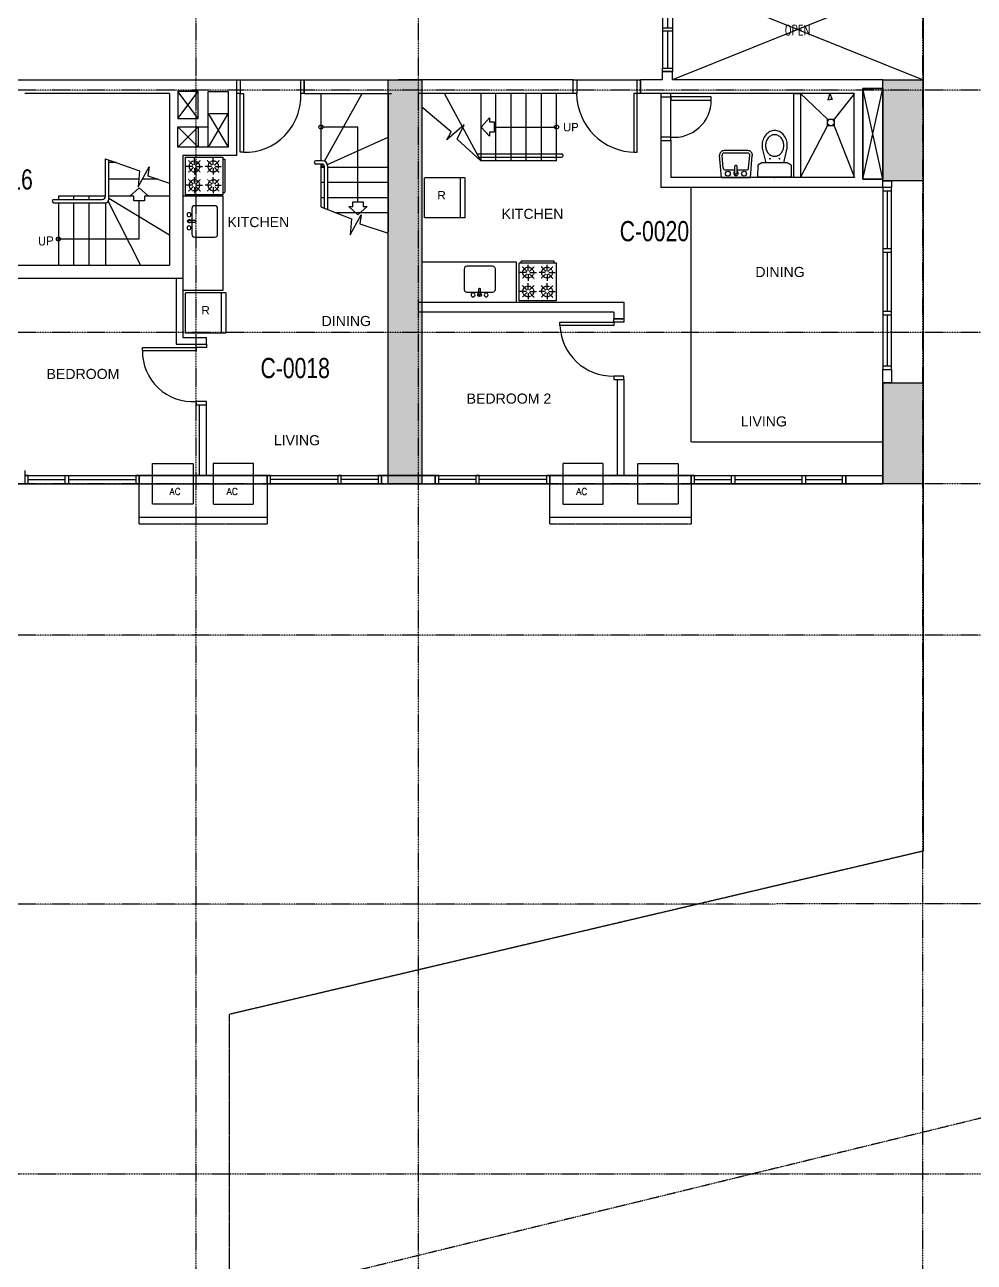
# Model space of a CAD drawing. Header units: inches. Extents: x -189245 to 740841, y -215444 to 469401.
# Drawn here: x 105414 to 119521, y -134295 to -115911 of the extents above; entities that cross this region are included whole.
import ezdxf
from ezdxf.enums import TextEntityAlignment as Align

# ---------------------------------------------------------------- set-up
doc = ezdxf.new("R2010")
doc.units = ezdxf.units.IN
doc.header["$LTSCALE"] = 10
doc.header["$MEASUREMENT"] = 0
for name, pattern in [('GRID NORMAL$0$GRID BASEMENT$0$GRID GROUND$0$GRID$0$$0$PHANTOM', [2.5, 1.25, -0.25, 0.25, -0.25, 0.25, -0.25]), ('HIDDEN', [0.375, 0.25, -0.125]), ('HIDDEN2', [0.1875, 0.125, -0.0625])]:
    doc.linetypes.add(name, pattern=pattern)
for name, color, linetype in [('2', 2, 'Continuous'), ('3', 252, 'Continuous'), ('A-CMU WALL', 4, 'Continuous'), ('a-dim', 8, 'Continuous'), ('A-DOOR', 1, 'Continuous'), ('A-EQUIPMENT', 2, 'Continuous'), ('A-EQUIPTMENT', 1, 'Continuous'), ('A-FIXTURE', 2, 'Continuous'), ('A-FIXTURES', 2, 'Continuous'), ('A-FIXTURES-RefEdit0', 2, 'Continuous'), ('A-GRID', 8, 'Continuous'), ('A-HATCH-SOLID', 252, 'Continuous'), ('A-RAILING', 2, 'Continuous'), ('A-SHEARWALL', 6, 'Continuous'), ('A-STAIR', 1, 'Continuous'), ('A-TEXT', 3, 'Continuous'), ('A-UNIT NUMBER', 2, 'Continuous'), ('A-WINDOW', 2, 'Continuous'), ('BEAM-BODY PLANS', 150, 'HIDDEN2'), ('COLUMN', 6, 'Continuous'), ('GRID BASEMENT$0$A-PROPERTY LINE', 1, 'Continuous'), ('PIPE CHASE OPENING', 1, 'Continuous'), ('TEXT', 3, 'Continuous'), ('TSG- DIM_PIPE CHASE', 1, 'Continuous'), ('TSG- plaster', 4, 'Continuous'), ('TSG- PRE CAST', 4, 'Continuous'), ('TSG-DIM_WINDWS', 1, 'Continuous'), ('ZOCALLO DIM', 92, 'Continuous')]:
    doc.layers.add(name, color=color, linetype=linetype)
doc.styles.add('150', font='romans.shx', dxfattribs={"width": 0.7, "height": 150})
doc.styles.add('ARIAL', font='ARIAL.TTF', dxfattribs={"width": 0.75})
doc.styles.add('PRSP_Simplex', font='simplex.shx')

# ---------------------------------------------------------------- blocks, each defined once
blk = doc.blocks.new('door800')
at = {"layer": 'A-DOOR', "color": 2}
for points in [[(25, 150), (-25, 150), (-25, 950), (25, 950)], [(-825, 0), (-775, 0), (-775, 150), (-825, 150)], [(25, 150), (75, 150), (75, 0), (25, 0)]]:
    blk.add_lwpolyline(points, close=True, dxfattribs=at)
at = {"layer": 'A-DOOR'}
blk.add_arc((10, 166), 785, 92.5491, 181.1461, dxfattribs=at)
blk = doc.blocks.new('A$C08CD07C5')
at = {"color": 2}
blk.add_point((0, 0, 0), dxfattribs=at)
at = {"layer": 'A-FIXTURES-RefEdit0', "color": 2, "elevation": 0}
for points in [[(212, -137), (131, -279, -0.280752), (121, -284), (55, -281, -0.142156), (49, -280), (-267, -98, -0.142156), (-271, -94), (-307, -37, -0.256929), (-307, -28), (-225, 115), (212, -137)], [(8, -256), (-50, -449, -0.058452), (-74, -506, -0.084144), (-130, -574, -0.091347), (-200, -615, -0.103801), (-279, -626, -0.114727), (-348, -605, -0.114727), (-400, -556, -0.103801), (-430, -483, -0.091347), (-430, -401, -0.084144), (-399, -319, -0.058452), (-363, -270), (-224, -123)]]:
    blk.add_lwpolyline(points, format="xyb", dxfattribs=at)
blk.add_lwpolyline([(-354, -345, -0.084254), (-314, -296, -0.091411), (-263, -266, -0.103766), (-207, -258, -0.114587), (-157, -273, -0.114587), (-119, -309, -0.103766), (-98, -362, -0.091411), (-98, -420, -0.084254), (-120, -479, -0.084254), (-160, -528, -0.091411), (-211, -558, -0.103766), (-267, -566, -0.114587), (-317, -551, -0.114587), (-355, -515, -0.103766), (-376, -463, -0.091411), (-376, -404, -0.084254)], format="xyb", close=True, dxfattribs=at)
at = {"layer": 'A-FIXTURES-RefEdit0', "color": 2}
for centre in [(-200, -208, 0), (-79, -278, 0)]:
    blk.add_circle(centre, 6.77, dxfattribs=at)
blk = doc.blocks.new('LAV')
for p, q in [((-214, 0), (-243, -326)), ((214, 0), (-214, 0)), ((214, 0), (243, -326)), ((-189, -139), (-206, -329)), ((-18, -112), (-159, -112)), ((-18, -63), (-18, -170)), ((18, -63), (18, -170)), ((159, -112), (18, -112)), ((189, -139), (206, -329)), ((-176, -362), (176, -362)), ((-176, -400), (176, -400))]:
    blk.add_line(p, q)
for centre in [(-121, -58), (121, -58)]:
    blk.add_circle(centre, 36)
for centre, radius, start, end in [((-159, -142), 30, 90, 174.9088), ((0, -63), 34.1, 301.2757, 238.7243), ((0, -71), 19.7, 25.7914, 154.2086), ((0, -161), 19.7, 205.7914, 334.2086), ((159, -142), 30, 5.0912, 90), ((-176, -332), 68, 174.9088, 270), ((-176, -332), 30, 174.9088, 270), ((176, -332), 68, 270, 5.0912), ((176, -332), 30, 270, 5.0912)]:
    blk.add_arc(centre, radius, start, end)
blk = doc.blocks.new('SHOWERHD')
at = {"layer": 'A-FIXTURES', "color": 2}
for p, q in [((-31, 93), (0, 93)), ((0, 0), (-31, 93)), ((0, 0), (31, 93)), ((31, 93), (0, 93))]:
    blk.add_line(p, q, dxfattribs=at)
blk = doc.blocks.new('REF')
at = {"color": 1, "linetype": 'HIDDEN2'}
blk.add_line((-300, 535), (300, 535), dxfattribs=at)
blk.add_lwpolyline([(-300, 0), (300, 0), (300, 600), (-300, 600)], close=True, dxfattribs=at)
blk = doc.blocks.new('RANGE2')
at = {"layer": 'A-FIXTURE', "color": 1, "linetype": 'HIDDEN2'}
for p, q in [((-280, 0), (280, 0)), ((-280, 0), (-280, -560)), ((280, -560), (280, 0)), ((-166, -140), (-262, -140)), ((-158, -122), (-227, -53)), ((-158, -158), (-227, -227)), ((-140, -114), (-140, -18)), ((-140, -166), (-140, -262)), ((-122, -122), (-53, -53)), ((-122, -158), (-53, -227)), ((-114, -140), (-18, -140)), ((114, -140), (18, -140)), ((122, -122), (53, -53)), ((122, -158), (53, -227)), ((140, -114), (140, -18)), ((140, -166), (140, -262)), ((158, -122), (227, -53)), ((158, -158), (227, -227)), ((166, -140), (262, -140)), ((-158, -402), (-227, -333)), ((-140, -394), (-140, -298)), ((-122, -402), (-53, -333)), ((122, -402), (53, -333)), ((140, -394), (140, -298)), ((158, -402), (227, -333)), ((-166, -420), (-262, -420)), ((-158, -438), (-227, -507)), ((-140, -446), (-140, -542)), ((-122, -438), (-53, -507)), ((-114, -420), (-18, -420)), ((114, -420), (18, -420)), ((122, -438), (53, -507)), ((140, -446), (140, -542)), ((158, -438), (227, -507)), ((166, -420), (262, -420)), ((-280, -560), (280, -560)), ((-246, -560), (-246, -590)), ((-246, -590), (246, -590)), ((246, -560), (246, -590))]:
    blk.add_line(p, q, dxfattribs=at)
for centre in [(-140, -140), (140, -140), (-140, -420), (140, -420)]:
    blk.add_circle(centre, 80, dxfattribs=at)
blk = doc.blocks.new('SINK3')
at = {"layer": 'A-FIXTURE', "color": 2, "linetype": 'Continuous'}
for p, q in [((421, 17), (335, 17)), ((421, -12), (335, -12))]:
    blk.add_line(p, q, dxfattribs=at)
blk.add_lwpolyline([(40, 232), (342, 232, -0.414214), (382, 192), (382, -192, -0.414214), (342, -232), (40, -232, -0.414214), (0, -192), (0, 192, -0.414214)], format="xyb", close=True, dxfattribs=at)
at = {"layer": 'A-FIXTURE', "color": 2, "linetype": 'ByBlock'}
for centre in [(425, 100), (425, -95)]:
    blk.add_circle(centre, 28.8, dxfattribs=at)
at = {"layer": 'A-FIXTURE', "color": 2, "linetype": 'Continuous'}
for centre, radius, start, end in [((342, 3), 15.7, 115.7914, 244.2086), ((421, 3), 27.3, 211.2757, 148.7243), ((414, 3), 15.7, 295.7914, 64.2086)]:
    blk.add_arc(centre, radius, start, end, dxfattribs=at)
blk = doc.blocks.new('A$C5637576F')
at = {"layer": 'A-FIXTURE'}
blk.add_lwpolyline([(0, 600), (600, 600), (600, 1300), (0, 1300)], dxfattribs=at)
at = {"layer": 'A-FIXTURE', "extrusion": (-1.97215e-31, -2.87222e-43, -1), "zscale": -1, "rotation": 90}
blk.add_blockref('REF', (-31, 1661), dxfattribs=at)
at = {"layer": 'A-FIXTURE', "extrusion": (6.16298e-32, -1.81217e-47, -1), "xscale": -1, "zscale": -0.9999999999999999, "rotation": 180}
blk.add_blockref('SINK3', (-505, 959), dxfattribs=at)
at = {"layer": 'A-FIXTURE', "linetype": 'HIDDEN2', "extrusion": (1.97215e-31, -8.75812e-47, -1), "xscale": -1, "zscale": -1, "rotation": 270}
blk.add_blockref('RANGE2', (-19, 300), dxfattribs=at)
at = {"layer": 'A-TEXT', "insert": (363, 1739), "char_height": 125, "width": 5794.76, "attachment_point": 3}
blk.add_mtext('{\\fArial|b0|i0|c0|p34;R}', dxfattribs=at)
blk = doc.blocks.new('A$C4F220A58')
at = {"layer": 'A-FIXTURE'}
for p, q in [((-6050, -5550), (-6050, -4950)), ((-7450, -5550), (-6050, -5550)), ((-7450, -12450), (-6050, -12450)), ((-6050, -12450), (-6050, -13050))]:
    blk.add_line(p, q, dxfattribs=at)
for points in [[(-31600, -6825), (-31000, -6825), (-31000, -6125), (-31600, -6125)], [(-25800, -6825), (-26400, -6825), (-26400, -6125), (-25800, -6125)], [(-19800, -6825), (-20400, -6825), (-20400, -6125), (-19800, -6125)], [(-19600, -6825), (-19000, -6825), (-19000, -6125), (-19600, -6125)], [(-13800, -6825), (-14400, -6825), (-14400, -6125), (-13800, -6125)], [(-16800, -11474), (-17400, -11474), (-17400, -12174), (-16800, -12174)]]:
    blk.add_lwpolyline(points, dxfattribs=at)
at = {"layer": 'A-FIXTURE', "extrusion": (-1.43477e-47, -6.16298e-32, -1), "xscale": -1, "zscale": -1, "rotation": 270}
blk.add_blockref('SINK3', (6589, -5481), dxfattribs=at)
at = {"layer": 'A-FIXTURE', "xscale": -1}
blk.add_blockref('RANGE2', (-5730, -4967), dxfattribs=at)
for p, rotation in [((-31569, -5764), 270), ((-7410, -11500), 270), ((-16831, -12535), 90)]:
    blk.add_blockref('REF', p, dxfattribs=dict(at, rotation=rotation))
at = {"layer": 'A-FIXTURE'}
for name, p, rotation in [('REF', (-25831, -5764), 90), ('REF', (-19832, -5764), 90), ('REF', (-13831, -5764), 90), ('SINK3', (-19095, -6466), 180), ('REF', (-7410, -6550), 270), ('RANGE2', (-5730, -13032), 180)]:
    blk.add_blockref(name, p, dxfattribs=dict(at, rotation=rotation))
at = {"layer": 'A-FIXTURE', "extrusion": (-1.97215e-31, -2.63707e-43, -1), "zscale": -1, "rotation": 90}
blk.add_blockref('REF', (19569, -5764), dxfattribs=at)
at = {"layer": 'A-FIXTURE', "extrusion": (6.16298e-32, -7.36223e-45, -1), "xscale": -1, "zscale": -0.9999999999999999, "rotation": 180}
blk.add_blockref('SINK3', (31095, -6466), dxfattribs=at)
at = {"layer": 'A-FIXTURE', "extrusion": (-6.16298e-32, -7.36223e-45, -1), "zscale": -0.9999999999999999, "rotation": 180}
for p in [(26305, -6466), (14305, -6466)]:
    blk.add_blockref('SINK3', p, dxfattribs=at)
at = {"layer": 'A-FIXTURE', "extrusion": (-6.16298e-32, -1.81217e-47, -1), "zscale": -0.9999999999999999, "rotation": 180}
blk.add_blockref('SINK3', (20305, -6466), dxfattribs=at)
at = {"layer": 'A-FIXTURE', "linetype": 'HIDDEN2', "extrusion": (1.97215e-31, -2.36106e-44, -1), "xscale": -1, "zscale": -1, "rotation": 270}
blk.add_blockref('RANGE2', (31582, -7125), dxfattribs=at)
at = {"layer": 'A-FIXTURE', "linetype": 'HIDDEN2', "extrusion": (-1.97215e-31, -2.36106e-44, -1), "zscale": -1, "rotation": 90}
for p in [(25818, -7125), (13818, -7125)]:
    blk.add_blockref('RANGE2', p, dxfattribs=at)
at = {"layer": 'A-FIXTURE', "linetype": 'HIDDEN2', "extrusion": (-1.97215e-31, -1.09476e-46, -1), "zscale": -1, "rotation": 90}
blk.add_blockref('RANGE2', (19819, -7125), dxfattribs=at)
at = {"layer": 'A-FIXTURE', "linetype": 'HIDDEN2', "rotation": 90}
blk.add_blockref('RANGE2', (-19582, -7125), dxfattribs=at)
at = {"layer": 'A-FIXTURE', "linetype": 'HIDDEN2', "extrusion": (-1.97215e-31, 2.36106e-44, -1), "xscale": -1, "zscale": -1, "rotation": 90}
blk.add_blockref('RANGE2', (16818, -11174), dxfattribs=at)
at = {"layer": 'A-FIXTURE', "extrusion": (-6.16298e-32, 7.36223e-45, -1), "xscale": -1, "zscale": -0.9999999999999999}
blk.add_blockref('SINK3', (17305, -11833), dxfattribs=at)
at = {"layer": 'A-FIXTURE', "extrusion": (-1.43477e-47, 6.16298e-32, -1), "zscale": -1, "rotation": 270}
blk.add_blockref('SINK3', (6589, -12519), dxfattribs=at)
at = {"layer": 'TSG-DIM_WINDWS'}
for p in [(-25600, -7425), (-13600, -7425)]:
    blk.add_blockref('A$C5637576F', p, dxfattribs=at)
at = {"layer": 'A-TEXT', "char_height": 125, "width": 5794.76}
for insert, attachment_point in [((-31237, -5686), 3), ((-26163, -5686), 1), ((-20164, -5686), 1), ((-19237, -5686), 3), ((-14163, -5686), 1), ((-7094, -6523), 3), ((-7094, -11526), 9), ((-17144, -12613), 7)]:
    blk.add_mtext('{\\fArial|b0|i0|c0|p34;R}', dxfattribs=dict(at, insert=insert, attachment_point=attachment_point))
at = {"layer": 'TEXT', "char_height": 150, "width": 1290}
for s, insert, attachment_point in [('{\\fArial|b0|i0|c0|p34;LIVING}', (-29943, -2924), 9), ('{\\fArial|b0|i0|c0|p34;LIVING}', (-27457, -2924), 7), ('{\\fArial|b0|i0|c0|p34;LIVING}', (-23943, -2924), 9), ('{\\fArial|b0|i0|c0|p34;LIVING}', (-21457, -2924), 7), ('{\\fArial|b0|i0|c0|p34;LIVING}', (-18230, -2924), 7), ('{\\fArial|b0|i0|c0|p34;LIVING}', (-15457, -2924), 7), ('{\\fArial|b0|i0|c0|p34;LIVING}', (-11943, -2924), 9), ('{\\fArial|b0|i0|c0|p34;LIVING}', (-2026, -3302), 9), ('{\\fArial|b0|i0|c0|p34;BEDROOM 2}', (-6785, -3532), 1), ('{\\fArial|b0|i0|c0|p34;DINING}', (-29098, -4688), 9), ('{\\fArial|b0|i0|c0|p34;DINING}', (-28302, -4688), 7), ('{\\fArial|b0|i0|c0|p34;DINING}', (-23098, -4688), 9), ('{\\fArial|b0|i0|c0|p34;DINING}', (-22302, -4688), 7), ('{\\fArial|b0|i0|c0|p34;DINING}', (-17098, -4688), 9), ('{\\fArial|b0|i0|c0|p34;DINING}', (-16302, -4688), 7), ('{\\fArial|b0|i0|c0|p34;DINING}', (-11098, -4688), 9), ('{\\fArial|b0|i0|c0|p34;DINING}', (-1762, -5521), 9), ('{\\fArial|b0|i0|c0|p34;KITCHEN}', (-5347, -6385), 9), ('{\\fArial|b0|i0|c0|p34;KITCHEN}', (-29938, -6566), 9), ('{\\fArial|b0|i0|c0|p34;KITCHEN}', (-27462, -6566), 7), ('{\\fArial|b0|i0|c0|p34;KITCHEN}', (-23938, -6566), 9), ('{\\fArial|b0|i0|c0|p34;KITCHEN}', (-21462, -6566), 7), ('{\\fArial|b0|i0|c0|p34;KITCHEN}', (-15462, -6566), 7), ('{\\fArial|b0|i0|c0|p34;KITCHEN}', (-11938, -6566), 9), ('{\\fArial|b0|i0|c0|p34;KITCHEN}', (-17442, -11867), 9), ('{\\fArial|b0|i0|c0|p34;KITCHEN}', (-5347, -11665), 3), ('{\\fArial|b0|i0|c0|p34;DINING}', (-1762, -12528), 3), ('{\\fArial|b0|i0|c0|p34;DINING}', (-17219, -13673), 9), ('{\\fArial|b0|i0|c0|p34;BEDROOM 2}', (-6785, -14409), 1), ('{\\fArial|b0|i0|c0|p34;LIVING}', (-2026, -14748), 3), ('{\\fArial|b0|i0|c0|p34;LIVING}', (-18105, -15132), 9)]:
    blk.add_mtext(s, dxfattribs=dict(at, insert=insert, attachment_point=attachment_point))
blk = doc.blocks.new('grid')
at = {"layer": 'A-GRID', "linetype": 'GRID NORMAL$0$GRID BASEMENT$0$GRID GROUND$0$GRID$0$$0$PHANTOM'}
for p, q in [((-53958.8, -228688.5), (-53958.8, -289256.3)), ((-50658.8, -228688.5), (-50658.8, -289256.3)), ((-43158.8, -289256.3), (-43158.8, -228688.5)), ((-33688.1, -262686.6), (-100703.6, -262686.6)), ((-33688.1, -266286.6), (-100703.6, -266286.6)), ((-33688.1, -268536.6), (-100703.6, -268536.6)), ((-33688.1, -270786.6), (-100703.6, -270786.6)), ((-33688.1, -274776.9), (-100703.6, -274786.6))]:
    blk.add_line(p, q, dxfattribs=at)
blk.add_lwpolyline([(-100703.5, -278787), (-33688.1, -278784.6)], dxfattribs=at)
blk = doc.blocks.new('A$C43B13249')
at = {"layer": 'A-RAILING', "color": 2}
for p, q in [((900, 1075), (900, 1723)), ((950, 1075), (950, 1703)), ((975, 1050), (1075, 1050)), ((975, 1000), (1075, 1000))]:
    blk.add_line(p, q, dxfattribs=at)
for centre, radius, start, end in [((975, 1075), 75, 180, 270), ((975, 1075), 25, 180, 270), ((1075, 1025), 25, 270, 90)]:
    blk.add_arc(centre, radius, start, end, dxfattribs=at)
at = {"layer": 'A-STAIR'}
for p, q in [((0, 1775), (768, 1775)), ((1000, 1050), (1000, 1683)), ((0, 1550), (900, 1550)), ((950, 1550), (1000, 1550)), ((0, 1325), (900, 1325)), ((950, 1325), (1000, 1325)), ((0, 1100), (900, 1100)), ((902, 1056), (0, 650)), ((947, 1005), (389, 0)), ((1000, 1100), (950, 1078)), ((950, 1100), (1000, 1100)), ((1000, 1100), (972, 1050)), ((1000, 0), (1000, 1000))]:
    blk.add_line(p, q, dxfattribs=at)
at = {"layer": 'A-STAIR', "color": 2}
blk.add_lwpolyline([(1000, 1683), (545, 1864), (565, 2102), (403, 1802), (420, 1936), (0, 2079)], dxfattribs=at)
blk.add_lwpolyline([(313, 1679), (450, 1803), (586, 1679), (528, 1679), (528, 1610), (372, 1610), (372, 1679)], close=True, dxfattribs=at)
at = {"layer": 'A-STAIR'}
blk.add_lwpolyline([(450, 1610), (450, 500), (1000, 500)], dxfattribs=at)
at = {"layer": 'A-STAIR', "color": 2}
blk.add_circle((1000, 500), 30, dxfattribs=at)

msp = doc.modelspace()

# ---------------------------------------------------------------- hatches: boundary and pattern name
at = {"layer": 'A-HATCH-SOLID'}
for points in [[(111314.01965, -122605.70172), (110814.01965, -122605.70172), (110814.01965, -116730.85693), (111314.01965, -116730.85693)], [(111314.01965, -122730.85693), (110814.01965, -122730.85693), (110814.01965, -116730.85693), (111314.01965, -116730.85693)]]:
    msp.add_hatch(color=254, dxfattribs=at).paths.add_polyline_path(points)
at = {"layer": 'COLUMN', "linetype": 'Continuous'}
for points in [[(118164.01965, -116730.85693), (118764.01965, -116730.85693), (118764.01965, -118230.85693), (118164.01965, -118230.85693)], [(118764.01965, -121230.85693), (118164.01965, -121230.85693), (118164.01965, -122730.85693), (118764.01965, -122730.85693)]]:
    msp.add_hatch(color=253, dxfattribs=at).paths.add_polyline_path(points)

# ---------------------------------------------------------------- linework, layer by layer
at = {"layer": '2', "color": 2}
for points in [[(108614.01965, -116930.74293), (108564.01965, -116930.74293), (108564.01966, -116731.01215), (108614.01965, -116731.01215)], [(109564.01965, -116930.74293), (109514.01965, -116930.74293), (109514.01965, -116730.74293), (109564.01965, -116731.01215)], [(108614.01965, -116930.74293), (108664.01965, -116930.74293), (108664.01965, -117805.74293), (108614.01965, -117805.74293)]]:
    msp.add_lwpolyline(points, close=True, dxfattribs=at)
at = {"layer": '3', "color": 251, "linetype": 'GRID NORMAL$0$GRID BASEMENT$0$GRID GROUND$0$GRID$0$$0$PHANTOM', "flags": 128}
msp.add_lwpolyline([(122371.35219, -102411.03171), (121907.36937, -111088.63621), (122289.02822, -123192.62054), (123264.2428, -131263.91886), (68600.45806, -144612.45953), (67343.32397, -137766.93444), (66388.25096, -130469.16522), (65807.8851, -123132.083), (65604.30197, -115794.90685), (65780.48662, -108467.02455), (66335.07245, -101137.97723), (67262.72419, -93856.83294), (68496.50524, -87007.06036), (122390.30657, -102403.83529)], dxfattribs=at)
at = {"layer": 'A-CMU WALL', "color": 1}
for p, q in [((107664.01965, -119681.00777), (107664.01965, -120655.64034)), ((107764.01965, -119681.00777), (107764.01965, -120555.64034)), ((107764.01965, -120555.64034), (108112.53868, -120555.64034)), ((108112.53868, -120655.64034), (108112.53868, -120555.64034)), ((107664.01965, -120655.64034), (108112.53868, -120655.64034)), ((107764.01965, -120655.64034), (108112.53868, -120655.64034)), ((108012.53868, -122605.85693), (108012.53868, -121555.93576)), ((108112.53868, -122605.85693), (108112.53868, -121555.93576))]:
    msp.add_line(p, q, dxfattribs=at)
at = {"layer": 'A-CMU WALL'}
for p, q in [((111264.01965, -120030.85693), (114314.01965, -120030.85693)), ((114314.01965, -120030.85693), (114314.01965, -120280.85693)), ((114164.01965, -120180.85693), (111264.01965, -120180.85693)), ((114164.01965, -120180.85693), (114164.01965, -120280.85693)), ((114314.01965, -120280.85693), (114164.01965, -120280.85693)), ((105414.01965, -122530.85693), (105414.01965, -122730.85693)), ((104964.01965, -122730.85693), (105414.01965, -122730.85693))]:
    msp.add_line(p, q, dxfattribs=at)
at = {"layer": 'A-CMU WALL', "color": 2}
for p, q in [((114214.01965, -121180.85693), (114214.01965, -122605.85693)), ((114314.01965, -121180.85693), (114314.01965, -122605.85693))]:
    msp.add_line(p, q, dxfattribs=at)
at = {"layer": 'A-DOOR'}
for p, q in [((108614.01965, -116730.74293), (109514.01965, -116730.74293)), ((113614.01965, -116730.85693), (114514.01965, -116730.85693)), ((114864.01965, -116980.85693), (114864.01965, -117580.85693)), ((115014.01965, -117580.85693), (115014.01965, -116980.85693))]:
    msp.add_line(p, q, dxfattribs=at)
at = {"layer": 'A-DOOR', "color": 2}
for points in [[(113614.01965, -116930.85693), (113564.01965, -116930.85693), (113564.01965, -116731.01215), (113614.01965, -116731.01215)], [(114564.01965, -116930.85693), (114514.01965, -116930.85693), (114514.01965, -116730.85693), (114564.01965, -116731.01215)], [(114514.01965, -116930.85693), (114464.01965, -116930.85693), (114464.01965, -117805.85693), (114514.01965, -117805.85693)], [(107962.53868, -120705.64034), (107962.53868, -120755.64034), (107162.53868, -120755.64034), (107162.53868, -120705.64034)], [(107962.53868, -120705.64034), (107962.53868, -120655.64034), (108112.53868, -120655.64034), (108112.53868, -120705.64034)], [(108112.53868, -121555.93576), (108112.53868, -121505.93576), (107962.53868, -121505.93576), (107962.53868, -121555.93576)]]:
    msp.add_lwpolyline(points, close=True, dxfattribs=at)
at = {"layer": 'A-DOOR'}
for centre, radius, start, end in [((108684.62208, -116975.39957), 830.59891, 268.578672422, 3.081958546), ((114492.25369, -116927.27439), 878.5885, 180.233630763, 269.789096756), ((115061.93632, -117030.85693), 552.08333, 265.020894149, 0), ((107904.57686, -120766.09098), 742.11176, 179.193117054, 274.479586319)]:
    msp.add_arc(centre, radius, start, end, dxfattribs=at)
at = {"layer": 'A-EQUIPMENT', "ltscale": 100}
for points in [[(109014.01965, -122730.85691), (109014.01965, -123230.85691), (107114.01965, -123230.85691), (107114.01965, -122730.85691)], [(115314.01965, -122730.85691), (115314.01965, -123230.85691), (113214.01965, -123230.85691), (113214.01965, -122730.85691)]]:
    msp.add_lwpolyline(points, dxfattribs=at)
at = {"layer": 'A-EQUIPTMENT', "color": 1, "linetype": 'HIDDEN2'}
for points in [[(107914.01965, -123030.85691), (107314.01965, -123030.85691), (107314.01965, -122430.85691), (107914.01965, -122430.85691)], [(108214.01965, -123030.85691), (108814.01965, -123030.85691), (108814.01965, -122430.85691), (108214.01965, -122430.85691)], [(114006.51234, -123030.85691), (114006.51234, -122430.85691), (113406.51234, -122430.85691), (113406.51234, -123030.85691)], [(114521.52697, -123030.85691), (114521.52697, -122430.85691), (115121.52697, -122430.85691), (115121.52697, -123030.85691)]]:
    msp.add_lwpolyline(points, close=True, dxfattribs=at)
at = {"layer": 'A-EQUIPTMENT', "linetype": 'HIDDEN'}
for points in [[(109014.01965, -123230.85691), (109014.01965, -123330.85691), (107114.01965, -123330.85691), (107114.01965, -123230.85691)], [(115314.01965, -123230.85691), (115314.01965, -123330.85691), (113214.01965, -123330.85691), (113214.01965, -123230.85691)]]:
    msp.add_lwpolyline(points, dxfattribs=at)
at = {"layer": 'A-FIXTURE', "linetype": 'ByBlock'}
msp.add_lwpolyline([(108364.01965, -118455.86023), (107764.01965, -118455.86023), (107764.01965, -119855.86023), (108364.01965, -119855.86023), (108364.01965, -118455.86023)], dxfattribs=at)
at = {"layer": 'A-FIXTURES', "color": 1, "linetype": 'Continuous'}
for p, q in [((117339.2004, -117312.41612), (116939.01965, -116930.85693)), ((117739.2004, -116930.85693), (117439.2004, -117312.41612)), ((116939.01965, -118180.85693), (117339.2004, -117412.41612)), ((117439.2004, -117412.41612), (117739.2004, -118180.85693))]:
    msp.add_line(p, q, dxfattribs=at)
at = {"layer": 'A-FIXTURES'}
msp.add_lwpolyline([(117439.2004, -117312.41612), (117439.2004, -117412.41612), (117339.2004, -117412.41612), (117339.2004, -117312.41612)], close=True, dxfattribs=at)
msp.add_circle((117389.2004, -117362.41612), 50, dxfattribs=at)
at = {"layer": 'A-HATCH-SOLID', "color": 254}
msp.add_line((110814.01965, -116930.85693), (110814.01965, -118988.11342), dxfattribs=at)
at = {"layer": 'A-RAILING', "color": 2}
for p, q in [((112139.3876, -117830.52165), (113389.3876, -117830.52165)), ((112164.3876, -117880.52165), (113389.3876, -117880.52165))]:
    msp.add_line(p, q, dxfattribs=at)
at = {"layer": 'A-RAILING'}
for p, q in [((106614.01965, -118456.00777), (106614.01965, -117900.86944)), ((106664.01965, -118506.00777), (106664.01965, -117920.73111)), ((105847.67358, -118506.00777), (106564.01965, -118506.00777)), ((105847.67358, -118556.00777), (106614.01965, -118556.00777))]:
    msp.add_line(p, q, dxfattribs=at)
at = {"layer": 'A-RAILING', "color": 2}
msp.add_arc((113389.3876, -117855.52165), 25, 270, 90, dxfattribs=at)
at = {"layer": 'A-RAILING'}
for centre, radius, start, end in [((105847.67358, -118531.00777), 25, 90, 270), ((106564.01965, -118456.00777), 50, 270, 0), ((106614.01965, -118506.00777, 0), 50, 270, 0)]:
    msp.add_arc(centre, radius, start, end, dxfattribs=at)
at = {"layer": 'A-SHEARWALL'}
msp.add_line((111264.01965, -116730.85693), (110964.01965, -116730.85693), dxfattribs=at)
msp.add_line((111264.01965, -116730.85693), (110964.01965, -116730.85693), dxfattribs=at)
msp.add_line((111264.01965, -116730.85693), (110964.01965, -116730.85693), dxfattribs=at)
msp.add_lwpolyline([(111314.01965, -122730.85693), (110814.01965, -122730.85693), (110814.01965, -116730.85693), (111314.01965, -116730.85693)], close=True, dxfattribs=at)
at = {"layer": 'A-STAIR', "ltscale": 0.5}
for p, q in [((115038.69277, -115230.85693), (118763.69277, -116730.85693)), ((118763.69277, -115230.85693), (115038.69277, -116730.85693))]:
    msp.add_line(p, q, dxfattribs=at)
at = {"layer": 'A-STAIR'}
for p, q in [((112189.3876, -117930.52165), (111649.44281, -116930.52165)), ((112189.3876, -116930.52165), (112189.3876, -117930.52165)), ((112414.3876, -117930.52165), (112414.3876, -116930.52165)), ((112639.3876, -117930.52165), (112639.3876, -116930.52165)), ((112864.3876, -117930.52165), (112864.3876, -116930.52165)), ((113089.3876, -117930.52165), (113089.3876, -116930.52165)), ((113314.3876, -117930.52165), (113314.3876, -116930.52165)), ((112388.10857, -117430.52165), (113314.3876, -117430.52165)), ((106773.55213, -117956.00777), (106664.01965, -117956.00777)), ((113314.3876, -117930.52165), (112189.3876, -117930.52165)), ((107108.89568, -118206.00777), (106664.01965, -118206.00777)), ((107397.58283, -118206.00777), (107160.6171, -118206.00777)), ((106614.01965, -118456.00777), (105914.01965, -118456.00777)), ((105914.01965, -118456.00777), (105914.01965, -118506.00777)), ((105914.01965, -118556.00777), (105914.01965, -119481.00777)), ((106139.01965, -118456.00777), (106139.01965, -118506.00777)), ((106139.01965, -118556.00777), (106139.01965, -119481.00777)), ((106364.01965, -118456.00777), (106364.01965, -118506.00777)), ((106364.01965, -118556.00777), (106364.01965, -119481.00777)), ((106614.01965, -118556.00777), (106614.01965, -119481.00777)), ((106654.40795, -118535.48294), (107134.91199, -119481.00777)), ((106978.18935, -118456.00777), (106664.01965, -118456.00777)), ((106664.01965, -118486.39463), (107564.01965, -119033.35804)), ((107564.01965, -118456.00777), (107249.84995, -118456.00777))]:
    msp.add_line(p, q, dxfattribs=at)
at = {"layer": 'A-STAIR', "color": 2}
for points in [[(112189.3876, -117930.52165), (111840.62322, -117611.61958), (111943.83223, -117396.67329), (111686.06568, -117619.09178), (111749.75436, -117500.42199), (111314.01965, -117135.03383)], [(106614.01965, -117900.86944), (107119.48777, -118081.79657), (107099.2283, -118319.37511), (107261.34628, -118019.99016), (107243.88937, -118153.53425), (107564.01965, -118262.83209)]]:
    msp.add_lwpolyline(points, dxfattribs=at)
for points in [[(112319.28844, -117567.02165), (112194.98371, -117430.52165), (112319.28844, -117294.02165), (112319.28844, -117352.52165), (112388.10857, -117352.52165), (112388.10857, -117508.52165), (112319.28844, -117508.52165)], [(106977.51965, -118456.61764), (107114.01965, -118332.3129), (107250.51965, -118456.61764), (107192.01965, -118456.61764), (107192.01965, -118525.43776), (107036.01965, -118525.43776), (107036.01965, -118456.61764)]]:
    msp.add_lwpolyline(points, close=True, dxfattribs=at)
at = {"layer": 'A-STAIR'}
for points in [[(107114.01965, -119093.50777), (107114.01965, -118525.43776)], [(105884.01965, -119093.50777), (107114.01965, -119093.50777)]]:
    msp.add_lwpolyline(points, dxfattribs=at)
at = {"layer": 'A-STAIR', "color": 2}
for centre in [(113314.3876, -117430.52165), (105914.01965, -119093.50777)]:
    msp.add_circle(centre, 30, dxfattribs=at)
at = {"layer": 'A-WINDOW', "color": 1, "ltscale": 50}
for p, q in [((114889.01965, -115405.85693), (114889.01965, -116555.85693)), ((115039.01965, -115405.85693), (115039.01965, -116555.85693))]:
    msp.add_line(p, q, dxfattribs=at)
at = {"layer": 'A-WINDOW', "ltscale": 50}
for p, q in [((114964.01965, -115405.85693), (114964.01965, -115955.85693)), ((114889.01965, -115955.85693), (115039.01965, -115955.85693)), ((115039.01965, -115955.85693), (115039.01965, -116005.85693)), ((115039.01965, -116005.85693), (114889.01965, -116005.85693)), ((114964.01965, -116005.85693), (114964.01965, -116555.85693)), ((114889.01965, -116605.85693), (114889.01965, -116555.85693)), ((114889.01965, -116555.85693), (115039.01965, -116555.85693)), ((115039.01965, -116605.85693), (114889.01965, -116605.85693)), ((115039.01965, -116605.85693), (114889.01965, -116605.85693)), ((115039.01965, -116555.85693), (115039.01965, -116605.85693))]:
    msp.add_line(p, q, dxfattribs=at)
at = {"layer": 'A-WINDOW'}
for p, q in [((118289.05582, -118330.85693), (118164.01965, -118330.85693)), ((105414.01965, -122730.85693), (105464.01965, -122730.85693)), ((105464.01965, -122668.35693), (106014.01965, -122668.35693)), ((106014.01965, -122730.85693), (106064.01965, -122730.85693)), ((106064.01965, -122668.35693), (107064.01965, -122668.35693)), ((107114.01965, -122730.85693), (107064.01965, -122730.85693)), ((109014.01965, -122730.85693), (109064.01965, -122730.85693)), ((110064.01965, -122668.35693), (109064.01965, -122668.35693)), ((110114.01965, -122730.85693), (110064.01965, -122730.85693)), ((110664.01965, -122668.35693), (110114.01965, -122668.35693)), ((110714.01965, -122730.85693), (110664.01965, -122730.85693)), ((111564.01965, -122730.85693), (111514.01965, -122730.85693)), ((111564.01965, -122730.85693), (111514.01965, -122730.85693)), ((112114.01965, -122668.35693), (111564.01965, -122668.35693)), ((113164.01965, -122668.35693), (112164.01965, -122668.35693)), ((113164.01965, -122730.85693), (113214.01965, -122730.85693)), ((115364.01965, -122730.85693), (115314.01965, -122730.85693)), ((115364.01965, -122668.35693), (115914.01965, -122668.35693)), ((115964.01965, -122730.85693), (115914.01965, -122730.85693)), ((115964.01965, -122668.35693), (116964.01965, -122668.35693)), ((117014.01965, -122730.85693), (116964.01965, -122730.85693)), ((117014.01965, -122668.35693), (117564.01965, -122668.35693)), ((117564.01965, -122730.85693), (117614.01965, -122730.85693))]:
    msp.add_line(p, q, dxfattribs=at)
at = {"layer": 'A-WINDOW', "linetype": 'ByBlock', "ltscale": 100}
for p, q in [((118226.53774, -118380.85693), (118226.53774, -119239.18693)), ((118226.53774, -119289.18693), (118226.53774, -120172.52693)), ((118226.53774, -120222.52693), (118226.53774, -120980.85693))]:
    msp.add_line(p, q, dxfattribs=at)
at = {"layer": 'A-WINDOW', "color": 1}
for p, q in [((105414.01965, -122605.85693), (118164.05582, -122605.85693)), ((105414.01965, -122730.85693), (118164.05582, -122730.85693)), ((105464.01965, -122730.85693), (107064.01965, -122730.85693)), ((110664.01965, -122730.85693), (109064.01965, -122730.85693)), ((113214.01965, -122730.85693), (111564.01965, -122730.85693)), ((117614.01965, -122730.85693), (115314.01965, -122730.85693))]:
    msp.add_line(p, q, dxfattribs=at)
at = {"layer": 'A-WINDOW'}
for points in [[(118289.05582, -118330.85693), (118164.01965, -118330.85693), (118164.01965, -118380.85693), (118289.05582, -118380.85693)], [(118289.05582, -119239.18693), (118164.01965, -119239.18693), (118164.01965, -119289.18693), (118289.05582, -119289.18693)], [(118289.05582, -120172.52693), (118164.01965, -120172.52693), (118164.01965, -120222.52693), (118289.05582, -120222.52693)], [(118289.05582, -120980.85693), (118164.01965, -120980.85693), (118164.01965, -121030.85693), (118289.05582, -121030.85693)]]:
    msp.add_lwpolyline(points, close=True, dxfattribs=at)
at = {"layer": 'A-WINDOW', "color": 1}
for points in [[(118164.01965, -118380.85693), (118164.01965, -121030.85693)], [(118289.05582, -120980.85693), (118289.05582, -118380.85693)]]:
    msp.add_lwpolyline(points, dxfattribs=at)
at = {"layer": 'A-WINDOW', "linetype": 'ByBlock', "ltscale": 100}
for points in [[(105464.01965, -122605.85693), (105414.05582, -122605.85693), (105414.05582, -122730.85693), (105464.01965, -122730.85693)], [(106014.01965, -122605.85693), (106064.01965, -122605.85693), (106064.01965, -122730.85693), (106014.01965, -122730.85693)], [(107114.01965, -122605.85693), (107064.01965, -122605.85693), (107064.01965, -122730.85693), (107114.01965, -122730.85693)], [(109064.01965, -122605.85693), (109014.01965, -122605.85693), (109014.01965, -122730.85693), (109064.01965, -122730.85693)], [(110114.01965, -122605.85693), (110064.01965, -122605.85693), (110064.01965, -122730.85693), (110114.01965, -122730.85693)], [(110714.01965, -122605.85693), (110664.01965, -122605.85693), (110664.01965, -122730.85693), (110714.01965, -122730.85693)], [(111564.01965, -122605.85693), (111514.01965, -122605.85693), (111514.01965, -122730.85693), (111564.01965, -122730.85693)], [(112164.01965, -122605.85693), (112114.01965, -122605.85693), (112114.01965, -122730.85693), (112164.01965, -122730.85693)], [(113214.01965, -122605.85693), (113164.01965, -122605.85693), (113164.01965, -122730.85693), (113214.01965, -122730.85693)], [(115364.01965, -122605.85693), (115314.01965, -122605.85693), (115314.01965, -122730.85693), (115364.01965, -122730.85693)], [(115914.01965, -122605.85693), (115964.01965, -122605.85693), (115964.01965, -122730.85693), (115914.01965, -122730.85693)], [(116964.01965, -122605.85693), (117014.01965, -122605.85693), (117014.01965, -122730.85693), (116964.01965, -122730.85693)], [(117564.01965, -122605.85693), (117614.01965, -122605.85693), (117614.01965, -122730.85693), (117564.01965, -122730.85693)]]:
    msp.add_lwpolyline(points, close=True, dxfattribs=at)
at = {"layer": 'BEAM-BODY PLANS', "color": 2, "linetype": 'ByBlock'}
msp.add_line((109664.01965, -116930.85693), (110814.01965, -116930.85693), dxfattribs=at)
at = {"layer": 'BEAM-BODY PLANS', "color": 1}
for p, q in [((113389.01965, -116930.85693), (111314.01965, -116930.85693)), ((111314.01965, -116930.85693), (111314.01965, -117278.16677)), ((115314.01965, -122105.85693), (115314.01965, -118330.85693)), ((115314.01965, -122105.85693), (118164.01965, -122105.85693))]:
    msp.add_line(p, q, dxfattribs=at)
at = {"layer": 'BEAM-BODY PLANS', "color": 2, "linetype": 'ByBlock'}
for points in [[(115014.01965, -116980.85693), (115014.01965, -116930.85693), (114864.01965, -116930.85693), (114864.01965, -116980.85693)], [(115014.01965, -116980.85693), (115014.01965, -117030.85693), (115614.01965, -117030.85693), (115614.01965, -116980.85693)], [(115014.01965, -117630.85693), (115014.01965, -117580.85693), (114864.01965, -117580.85693), (114864.01965, -117630.85693)]]:
    msp.add_lwpolyline(points, close=True, dxfattribs=at)
at = {"layer": 'COLUMN', "ltscale": 500}
for p, q in [((118164.01965, -121230.85693), (118164.01965, -122730.85693)), ((118764.01965, -121230.85693), (118764.01965, -122730.85693))]:
    msp.add_line(p, q, dxfattribs=at)
at = {"layer": 'COLUMN'}
for points in [[(118164.01965, -116730.85693), (118764.01965, -116730.85693), (118764.01965, -118230.85693), (118164.01965, -118230.85693)], [(118164.01965, -121230.85693), (118764.01965, -121230.85693), (118764.01965, -122730.85693), (118164.01965, -122730.85693)]]:
    msp.add_lwpolyline(points, close=True, dxfattribs=at)
at = {"layer": 'GRID BASEMENT$0$A-PROPERTY LINE', "color": 1, "linetype": 'HIDDEN'}
msp.add_lwpolyline([(71289.01965, -89518.7913), (76664.01965, -89518.7913), (76664.01965, -91831.32461), (83139.01965, -91831.32461), (83139.01965, -97076.8007), (103741.69566, -97080.90292), (118764.01977, -101368.31886), (118763.38716, -128186.90486), (108452.47205, -130613.1238), (108452.47205, -134881.32461), (83139.32108, -134876.8007), (83139.01965, -140131.32461), (76664.01965, -140131.32461), (76664.01965, -142444.32363), (71289.01965, -142444.34176), (71289.01965, -136831.32461), (70097.8017, -136831.32461, -0.0757802204), (70292.23686, -95131.32461), (71289.01965, -95131.32461), (71289.01965, -89518.7913)], format="xyb", dxfattribs=at)
at = {"layer": 'PIPE CHASE OPENING', "color": 1}
for p, q in [((118164.01965, -118205.52165), (117863.94742, -116855.85693)), ((117864.01965, -118205.52165), (118164.01965, -116855.85693))]:
    msp.add_line(p, q, dxfattribs=at)
at = {"layer": 'TSG- DIM_PIPE CHASE', "linetype": 'ByBlock', "ltscale": 100}
for p, q in [((107989.01965, -117302.85609), (107689.01965, -116904.85678)), ((107689.01965, -117302.85609), (107989.01965, -116904.85678)), ((108138.91125, -117228.45211), (108436.59389, -117729.96872)), ((108436.486, -117226.85678), (108139.23896, -117727.85609)), ((107689.01965, -117727.85609), (107989.01965, -117427.85609)), ((107689.01965, -117427.85609), (107989.01965, -117727.85609))]:
    msp.add_line(p, q, dxfattribs=at)
at = {"layer": 'TSG- DIM_PIPE CHASE', "color": 4, "linetype": 'Continuous'}
msp.add_lwpolyline([(108138.91125, -116904.85678), (108138.91125, -116904.85678), (108436.59293, -116904.85678), (108436.59293, -117727.85609), (108436.59293, -117727.85609), (108436.59293, -117727.85609), (107689.01965, -117727.85609), (107689.01965, -117427.85609), (108138.91125, -117427.85609), (108138.91125, -116904.85678)], dxfattribs=at)
for points in [[(107689.01965, -117302.85609), (107989.01965, -117302.85609), (107989.01965, -116904.85678), (107689.01965, -116904.85678)], [(117863.94742, -118205.52165), (118164.01966, -118205.52165), (118164.01966, -116855.85693), (117863.94742, -116855.85693)], [(117863.94742, -116855.85694), (118164.01966, -116855.85694), (118164.01966, -118205.52165), (117863.94742, -118205.52165)]]:
    msp.add_lwpolyline(points, close=True, dxfattribs=at)
at = {"layer": 'TSG- DIM_PIPE CHASE', "linetype": 'ByBlock', "ltscale": 100}
for points in [[(108138.91125, -117228.45211), (108436.59389, -117228.45211), (108436.59389, -117727.85609), (108138.91125, -117727.85609)], [(107689.01965, -117427.85609), (107989.01965, -117427.85609), (107989.01965, -117727.85609), (107689.01965, -117727.85609)]]:
    msp.add_lwpolyline(points, close=True, dxfattribs=at)
at = {"layer": 'TSG- plaster', "color": 4}
for p, q in [((108564.01966, -117855.86023), (108564.01966, -116731.01215)), ((109564.01965, -116730.68727), (111164.01965, -116730.92332)), ((109564.01965, -116930.74293), (109564.01965, -116730.74293)), ((113564.01965, -116730.85693), (111064.01965, -116730.85693)), ((113564.01965, -116930.85693), (113564.01965, -116730.85693)), ((114889.01965, -116730.85693), (114564.01965, -116730.85693)), ((114564.01965, -116930.85693), (114564.01965, -116730.85693)), ((118164.01965, -116730.85693), (115039.01965, -116730.85693)), ((107564.01965, -116931.00777), (105414.01965, -116931.00777)), ((107564.01965, -116931.00777), (107564.01965, -117556.00777)), ((109564.01965, -116930.74293), (110864.01965, -116930.96893)), ((113564.01965, -116930.85693), (111264.01965, -116930.85693)), ((117739.01965, -116930.85693), (114564.01965, -116930.85693)), ((117739.01965, -118180.85693), (117739.01965, -116930.85693)), ((107564.01965, -117556.00777), (107564.01965, -119481.00777)), ((114864.01965, -117630.85693), (114864.01965, -118330.85693)), ((115014.01965, -117630.85693), (115014.01965, -118180.85693)), ((107764.01965, -117855.86023), (107764.01965, -119681.00777)), ((108564.01966, -117855.86023), (107764.01965, -117855.86023)), ((117739.01965, -118180.85693), (115014.01965, -118180.85693)), ((118164.01965, -118330.85693), (114864.01965, -118330.85693)), ((104714.01965, -119481.00777), (107564.01965, -119481.00777)), ((107764.01965, -119681.00777), (104914.01965, -119681.00777))]:
    msp.add_line(p, q, dxfattribs=at)
at = {"layer": 'TSG- plaster', "color": 4, "linetype": 'Continuous'}
for p, q in [((114889.01965, -116730.85693), (114889.01965, -116605.85693)), ((115039.01965, -116730.85693), (115039.01965, -116605.85693))]:
    msp.add_line(p, q, dxfattribs=at)
at = {"layer": 'TSG- plaster', "color": 4, "ltscale": 10}
msp.add_line((114889.01965, -116605.85693), (115039.01965, -116605.85693), dxfattribs=at)
at = {"layer": 'TSG- plaster', "color": 4, "linetype": 'ByBlock', "ltscale": 100}
msp.add_line((114864.01965, -117630.85693), (115014.01965, -117630.85693), dxfattribs=at)
at = {"layer": 'TSG- plaster', "color": 4}
msp.add_lwpolyline([(105314.01965, -116731.00777), (108564.01965, -116731.00777)], dxfattribs=at)
at = {"layer": 'TSG- PRE CAST', "linetype": 'ByBlock', "ltscale": 100}
for points in [[(118164.05582, -118230.85693), (118289.05582, -118230.85693), (118289.05582, -118330.85693), (118164.05582, -118330.85693)], [(118164.05582, -121030.85693), (118289.05582, -121030.85693), (118289.05582, -121230.85693), (118164.05582, -121230.85693)], [(109014.01965, -122605.85693), (107114.01965, -122605.85693), (107114.01965, -122730.85693), (109014.01965, -122730.85693)], [(111514.01965, -122605.85693), (110714.01965, -122605.85693), (110714.01965, -122730.85693), (111514.01965, -122730.85693)], [(115314.01965, -122605.85693), (113214.01965, -122605.85693), (113214.01965, -122730.85693), (115314.01965, -122730.85693)], [(117614.01965, -122605.85693), (118164.01965, -122605.85693), (118164.01965, -122730.85693), (117614.01965, -122730.85693)]]:
    msp.add_lwpolyline(points, close=True, dxfattribs=at)
at = {"layer": 'ZOCALLO DIM', "color": 2, "linetype": 'ByBlock', "ltscale": 100}
msp.add_lwpolyline([(116839.01965, -116930.85693), (116939.01965, -116930.85693), (116939.01965, -118180.85693), (116839.01965, -118180.85693)], close=True, dxfattribs=at)

# ---------------------------------------------------------------- block references
at = {"layer": 'a-dim', "rotation": 90}
msp.add_blockref('door800', (114314.01965, -120355.85693), dxfattribs=at)
at = {"layer": 'A-DOOR'}
msp.add_blockref('A$C4F220A58', (118763.88738, -106980.85693), dxfattribs=at)
at = {"layer": 'A-FIXTURE', "linetype": 'ByBlock', "extrusion": (1.97215e-31, -2.43105e-46, -1), "zscale": -1, "rotation": 270}
msp.add_blockref('RANGE2', (-107795.20716, -118156.15016), dxfattribs=at)
at = {"layer": 'A-FIXTURE', "linetype": 'ByBlock', "extrusion": (6.16298e-32, 4.83107e-47, -1), "zscale": -0.9999999999999999}
msp.add_blockref('SINK3', (-108278.9409, -118832.67038), dxfattribs=at)
at = {"layer": 'A-FIXTURE', "linetype": 'ByBlock', "extrusion": (-1.97215e-31, -2.87045e-43, -1), "zscale": -1, "rotation": 90}
msp.add_blockref('REF', (-107803.35302, -120190.76541), dxfattribs=at)
at = {"layer": 'A-FIXTURES', "rotation": 180.6938826889239}
msp.add_blockref('SHOWERHD', (117376.00957, -116930.85698), dxfattribs=at)
at = {"layer": 'A-FIXTURES', "xscale": -1, "rotation": 150.0777588794126}
msp.add_blockref('A$C08CD07C5', (116555.15539, -118180.85693, 0), dxfattribs=at)
at = {"layer": 'A-FIXTURES', "extrusion": (0, 0, -1), "xscale": -1, "zscale": -1, "rotation": 180}
msp.add_blockref('LAV', (-115980.15539, -118180.85693), dxfattribs=at)
at = {"layer": 'TSG- plaster'}
msp.add_blockref('grid', (161916.94016, 145805.75787), dxfattribs=at)
at = {"layer": 'TSG-DIM_WINDWS', "extrusion": (0, 0, -1), "xscale": -1, "zscale": -1, "rotation": 180}
msp.add_blockref('A$C43B13249', (-110814.01965, -116930.78639), dxfattribs=at)

# ---------------------------------------------------------------- texts
at = {"layer": 'A-TEXT'}
msp.add_text('UP', height=125, dxfattribs=at).set_placement((113527.90655, -117433.03954), align=Align.MIDDLE)
at = {"layer": 'A-TEXT', "style": 'PRSP_Simplex'}
msp.add_text('UP', height=125, dxfattribs=at).set_placement((105612.01435, -119185.74596))
at = {"layer": 'A-TEXT', "width": 5794.7602848}
for s, insert, char_height, attachment_point in [('{\\fArial|b0|i0|c0|p34;R}', (108037.78684, -120215.13213), 125, 7), ('{\\Fromans|c0;AC}', (107563.21846, -122795.55916), 100, 1), ('{\\Fromans|c0;AC}', (108413.21846, -122795.55916), 100, 1), ('{\\Fromans|c0;AC}', (113605.71115, -122795.55916), 100, 1)]:
    msp.add_mtext(s, dxfattribs=dict(at, insert=insert, char_height=char_height, attachment_point=attachment_point))
at = {"layer": 'A-UNIT NUMBER', "style": 'ARIAL', "width": 0.75}
for s, p in [('C-0014+0016', (103620.43774, -118358.99479)), ('C-0020', (114253.316, -119127.28328)), ('C-0018', (108916.78683, -121160.90702))]:
    msp.add_text(s, height=300, dxfattribs=at).set_placement(p)
at = {"layer": 'TEXT', "insert": (116324.11168, -115917.44684), "char_height": 150, "width": 1148.9913259, "attachment_point": 1, "style": '150'}
msp.add_mtext('\\pi382;OPEN ', dxfattribs=at)
at = {"layer": 'TEXT', "char_height": 150, "width": 1290}
for s, insert, attachment_point in [('{\\fArial|b0|i0|c0|p34;KITCHEN}', (109344.12285, -118919.6775), 9), ('{\\fArial|b0|i0|c0|p34;DINING}', (110558.15798, -120389.25379), 9), ('{\\fArial|b0|i0|c0|p34;BEDROOM }', (105737.80603, -121023.61435), 1), ('{\\fArial|b0|i0|c0|p34;LIVING}', (109801.71016, -122160.27097), 9)]:
    msp.add_mtext(s, dxfattribs=dict(at, insert=insert, attachment_point=attachment_point))

doc.saveas('drawing.dxf')
